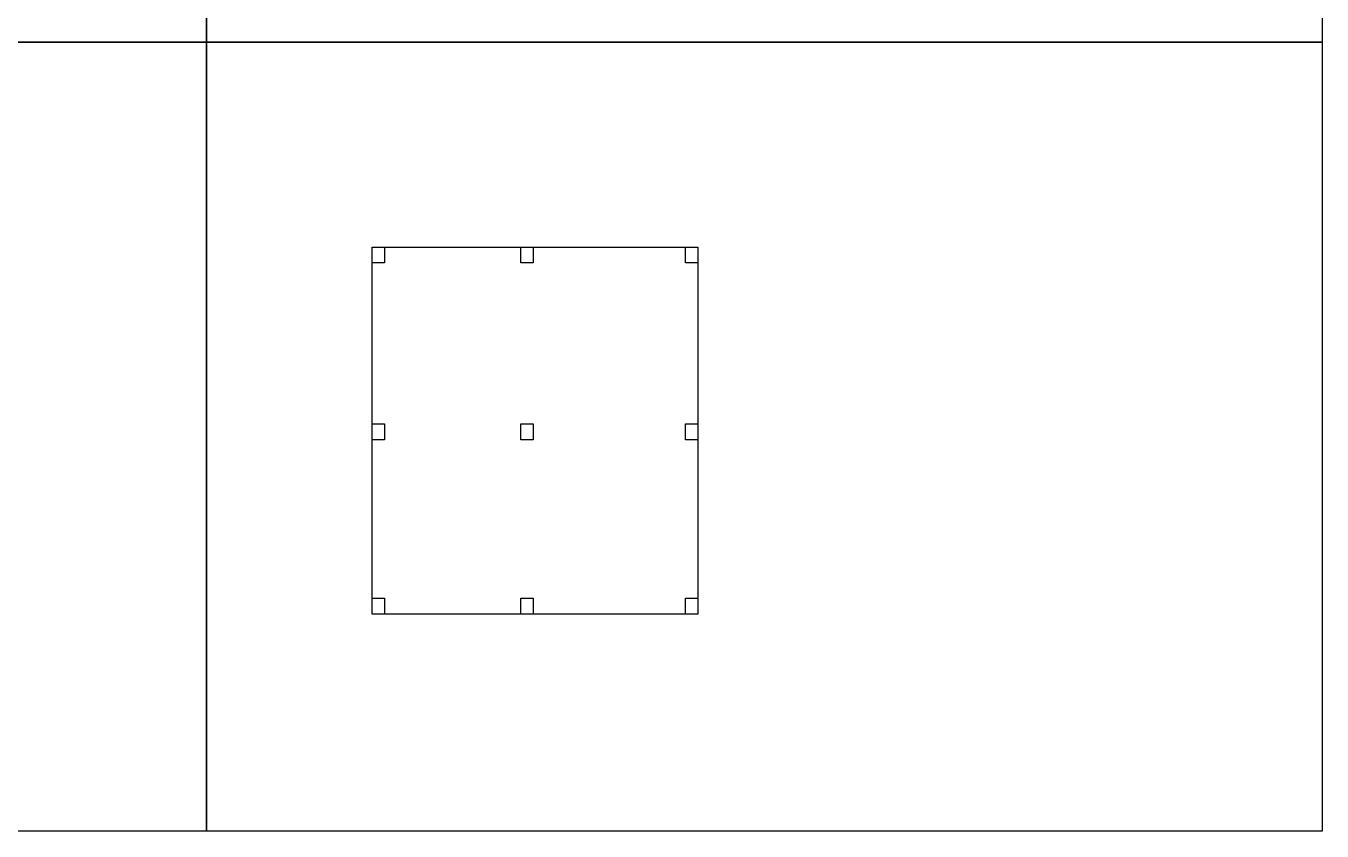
# Model space of a CAD drawing. Header units: millimetres. Extents: x 0 to 454357, y 0 to 194260.
# Drawn here: x 38597 to 63000, y 0 to 15153 of the extents above; entities that cross this region are included whole.
import ezdxf

# ---------------------------------------------------------------- set-up
doc = ezdxf.new("R2010")
doc.units = ezdxf.units.MM
doc.layers.add('Column', color=7, linetype='Continuous', true_color=0xe60000)
doc.layers.add('Plan', color=80, linetype='Continuous')

msp = doc.modelspace()

# ---------------------------------------------------------------- linework, layer by layer
for points in [[(21000, 14850), (21000, 29700), (42000, 29700), (42000, 14850), (21000, 14850)], [(42000, 14850), (42000, 29700), (63000, 29700), (63000, 14850), (42000, 14850)], [(21000, 0), (21000, 14850), (42000, 14850), (42000, 0), (21000, 0)], [(42000, 0), (42000, 14850), (63000, 14850), (63000, 0), (42000, 0)]]:
    msp.add_lwpolyline(points, close=True)
at = {"layer": 'Column'}
for points in [[(45345.8, 10992.1), (45345.8, 10692.1), (45115.8, 10692.1), (45115.8, 10992.1)], [(48145.8, 10992.1), (48145.8, 10692.1), (47915.8, 10692.1), (47915.8, 10992.1)], [(51245.8, 10992.1), (51245.8, 10692.1), (51015.8, 10692.1), (51015.8, 10992.1)], [(45345.8, 7662.1), (45345.8, 7362.1), (45115.8, 7362.1), (45115.8, 7662.1)], [(48145.8, 7662.1), (48145.8, 7362.1), (47915.8, 7362.1), (47915.8, 7662.1)], [(51245.8, 7662.1), (51245.8, 7362.1), (51015.8, 7362.1), (51015.8, 7662.1)], [(45345.8, 4382.1), (45345.8, 4082.1), (45115.8, 4082.1), (45115.8, 4382.1)], [(48145.4, 4382.1), (48145.4, 4082.1), (47915.4, 4082.1), (47915.4, 4382.1)], [(51245.8, 4382.1), (51245.8, 4082.1), (51015.8, 4082.1), (51015.8, 4382.1)]]:
    msp.add_lwpolyline(points, close=True, dxfattribs=at)
at = {"layer": 'Plan'}
for p, q in [((45115.8, 10992.1), (51245.8, 10992.1)), ((45115.8, 4082.1), (45115.8, 10992.1)), ((51245.8, 10992.1), (51245.8, 4082.1)), ((51245.8, 4082.1), (45115.8, 4082.1))]:
    msp.add_line(p, q, dxfattribs=at)

doc.saveas('drawing.dxf')
